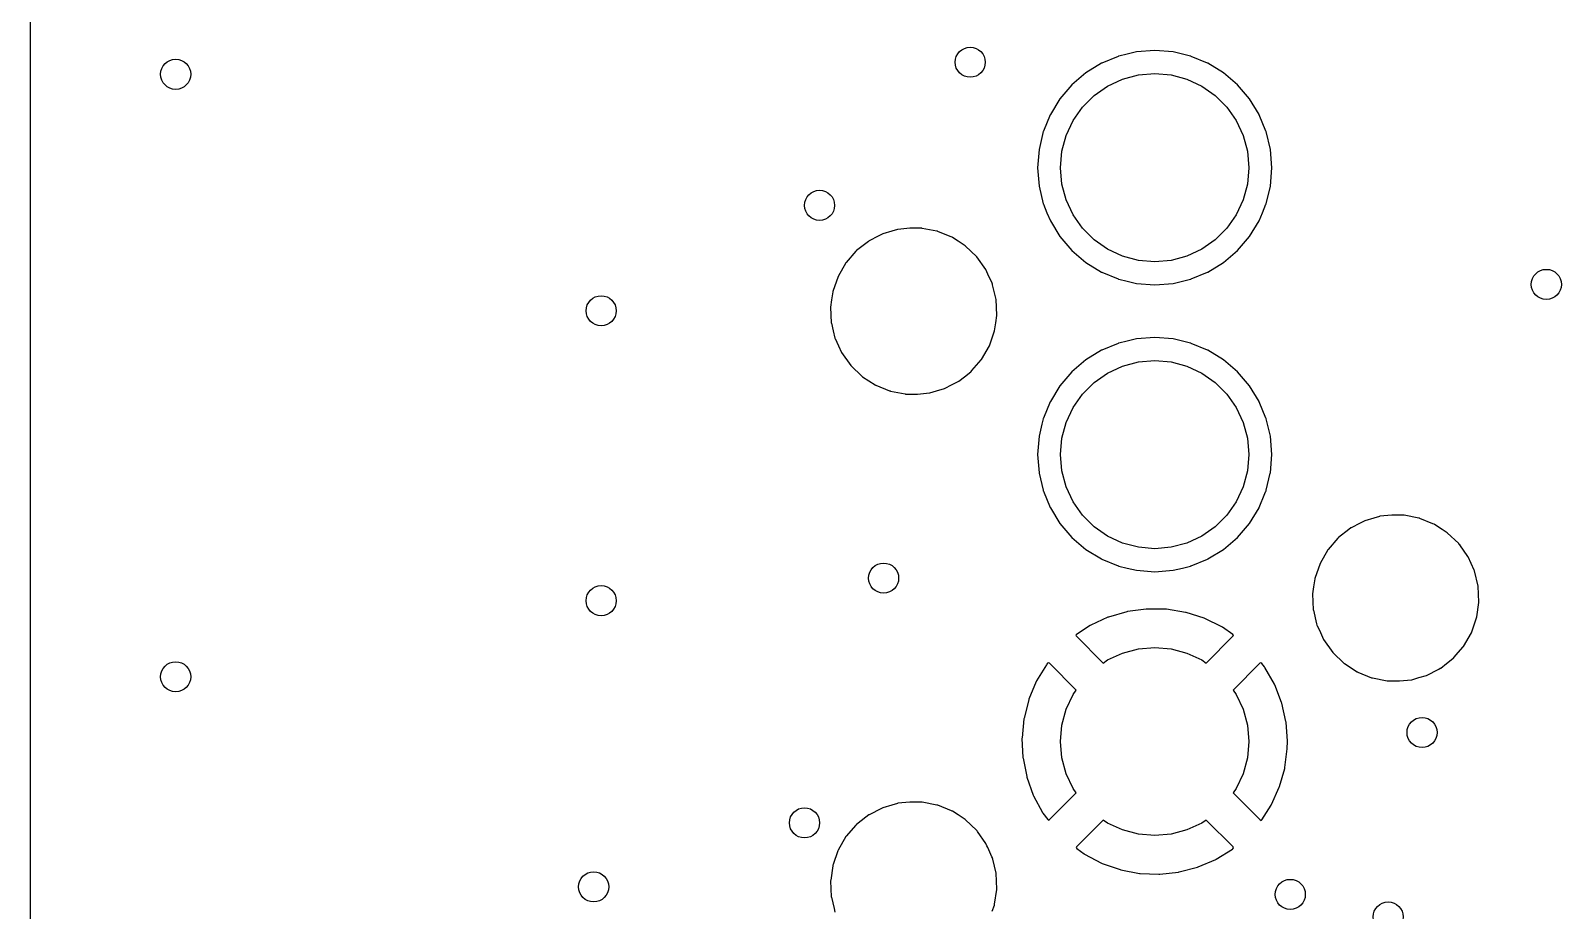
# Model space of a CAD drawing. Extents: x 3.82 to 6.18, y -5.18 to -3.22.
# Drawn here: x 3.822 to 4.622, y -4.625 to -4.165 of the extents above; entities that cross this region are included whole.
import ezdxf

# ---------------------------------------------------------------- set-up
doc = ezdxf.new("R2010")
doc.units = 0
doc.header["$MEASUREMENT"] = 0
doc.layers.add('BLACK', color=7, linetype='CONTINUOUS')

msp = doc.modelspace()

# ---------------------------------------------------------------- linework, layer by layer
at = {"layer": 'BLACK', "linetype": 'CONTINUOUS'}
for p, q in [((3.82181, -5.17323), (3.82181, -3.22677)), ((4.39499, -4.17691), (4.39072, -4.17794)), ((4.39987, -4.17574), (4.39499, -4.17691)), ((4.40945, -4.17499), (4.39987, -4.17574)), ((4.41903, -4.17574), (4.40945, -4.17499)), ((4.42391, -4.17691), (4.41903, -4.17574)), ((4.42818, -4.17794), (4.42391, -4.17691)), ((4.38165, -4.18166), (4.37346, -4.18668)), ((4.38183, -4.18159), (4.38165, -4.18166)), ((4.39035, -4.17806), (4.38183, -4.18159)), ((4.38183, -4.18159), (4.38183, -4.18159)), ((4.39053, -4.17799), (4.39035, -4.17806)), ((4.39035, -4.17806), (4.39035, -4.17806)), ((4.39072, -4.17794), (4.39053, -4.17799)), ((4.39072, -4.17794), (4.39072, -4.17794)), ((4.42837, -4.17799), (4.42818, -4.17794)), ((4.42818, -4.17794), (4.42818, -4.17794)), ((4.42855, -4.17806), (4.42837, -4.17799)), ((4.43707, -4.18159), (4.42855, -4.17806)), ((4.42855, -4.17806), (4.42855, -4.17806)), ((4.43725, -4.18166), (4.43707, -4.18159)), ((4.43707, -4.18159), (4.43707, -4.18159)), ((4.44544, -4.18668), (4.43725, -4.18166)), ((4.36615, -4.19292), (4.35991, -4.20023)), ((4.37346, -4.18668), (4.36615, -4.19292)), ((4.38484, -4.1936), (4.39262, -4.18998)), ((4.39262, -4.18998), (4.4009, -4.18776)), ((4.4009, -4.18776), (4.40945, -4.18701)), ((4.40945, -4.18701), (4.41799, -4.18776)), ((4.41799, -4.18776), (4.42628, -4.18998)), ((4.42628, -4.18998), (4.43406, -4.1936)), ((4.45275, -4.19292), (4.44544, -4.18668)), ((4.45899, -4.20023), (4.45275, -4.19292)), ((4.35991, -4.20023), (4.35489, -4.20842)), ((4.37175, -4.20459), (4.37782, -4.19852)), ((4.37782, -4.19852), (4.38484, -4.1936)), ((4.43406, -4.1936), (4.44108, -4.19852)), ((4.44108, -4.19852), (4.44715, -4.20459)), ((4.46401, -4.20842), (4.45899, -4.20023)), ((4.35482, -4.2086), (4.35129, -4.21712)), ((4.35489, -4.20842), (4.35482, -4.2086)), ((4.35482, -4.2086), (4.35482, -4.2086)), ((4.36683, -4.21161), (4.37175, -4.20459)), ((4.44715, -4.20459), (4.45207, -4.21161)), ((4.46408, -4.2086), (4.46401, -4.20842)), ((4.46761, -4.21712), (4.46408, -4.2086)), ((4.46408, -4.2086), (4.46408, -4.2086)), ((4.35129, -4.21712), (4.35121, -4.2173)), ((4.35129, -4.21712), (4.35129, -4.21712)), ((4.3632, -4.21939), (4.36683, -4.21161)), ((4.45207, -4.21161), (4.45569, -4.21939)), ((4.46768, -4.2173), (4.46761, -4.21712)), ((4.46761, -4.21712), (4.46761, -4.21712)), ((4.35121, -4.2173), (4.34897, -4.22664)), ((4.36098, -4.22767), (4.3632, -4.21939)), ((4.45569, -4.21939), (4.45791, -4.22767)), ((4.46993, -4.22664), (4.46768, -4.2173)), ((4.34897, -4.22664), (4.34822, -4.23622)), ((4.36024, -4.23622), (4.36098, -4.22767)), ((4.45791, -4.22767), (4.45866, -4.23622)), ((4.47068, -4.23622), (4.46993, -4.22664)), ((4.34822, -4.23622), (4.34897, -4.2458)), ((4.36098, -4.24477), (4.36024, -4.23622)), ((4.45866, -4.23622), (4.45791, -4.24477)), ((4.46993, -4.2458), (4.47068, -4.23622)), ((4.34897, -4.2458), (4.35121, -4.25514)), ((4.3632, -4.25305), (4.36098, -4.24477)), ((4.45791, -4.24477), (4.45569, -4.25305)), ((4.46768, -4.25514), (4.46993, -4.2458)), ((4.35121, -4.25514), (4.35129, -4.25532)), ((4.35129, -4.25532), (4.35129, -4.25532)), ((4.35129, -4.25532), (4.35312, -4.25976)), ((4.36683, -4.26083), (4.3632, -4.25305)), ((4.45569, -4.25305), (4.45207, -4.26083)), ((4.46577, -4.25976), (4.46761, -4.25532)), ((4.46761, -4.25532), (4.46768, -4.25514)), ((4.46761, -4.25532), (4.46761, -4.25532)), ((4.35312, -4.25976), (4.35489, -4.26402)), ((4.35489, -4.26402), (4.35991, -4.27221)), ((4.37175, -4.26785), (4.36683, -4.26083)), ((4.45207, -4.26083), (4.44715, -4.26785)), ((4.45899, -4.27221), (4.46401, -4.26402)), ((4.46401, -4.26402), (4.46577, -4.25976)), ((4.2649, -4.27205), (4.26016, -4.27449)), ((4.2673, -4.27081), (4.2649, -4.27205)), ((4.27196, -4.26944), (4.2673, -4.27081)), ((4.27501, -4.26855), (4.27196, -4.26944)), ((4.27523, -4.26848), (4.27501, -4.26855)), ((4.27501, -4.26855), (4.27501, -4.26855)), ((4.2814, -4.26789), (4.27523, -4.26848)), ((4.28749, -4.26789), (4.2814, -4.26789)), ((4.28771, -4.2679), (4.28749, -4.26789)), ((4.28789, -4.26794), (4.28771, -4.2679)), ((4.29559, -4.26944), (4.28789, -4.26794)), ((4.28789, -4.26794), (4.28789, -4.26794)), ((4.29583, -4.26949), (4.29559, -4.26944)), ((4.29559, -4.26944), (4.29559, -4.26944)), ((4.29604, -4.26958), (4.29583, -4.26949)), ((4.29605, -4.26958), (4.29604, -4.26958)), ((4.30258, -4.27221), (4.29605, -4.26958)), ((4.30349, -4.27258), (4.30258, -4.27221)), ((4.30369, -4.27271), (4.30349, -4.27258)), ((4.30662, -4.27459), (4.30369, -4.27271)), ((4.30369, -4.27271), (4.30369, -4.27271)), ((4.35991, -4.27221), (4.36615, -4.27952)), ((4.37782, -4.27392), (4.37175, -4.26785)), ((4.44715, -4.26785), (4.44108, -4.27392)), ((4.45275, -4.27952), (4.45899, -4.27221)), ((4.25329, -4.27988), (4.24819, -4.28577)), ((4.25345, -4.2797), (4.25329, -4.27988)), ((4.25329, -4.27988), (4.25329, -4.27988)), ((4.25364, -4.27956), (4.25345, -4.2797)), ((4.25977, -4.27474), (4.25364, -4.27956)), ((4.25364, -4.27956), (4.25364, -4.27956)), ((4.25995, -4.27459), (4.25977, -4.27474)), ((4.26016, -4.27449), (4.25995, -4.27459)), ((4.26016, -4.27449), (4.26016, -4.27449)), ((4.31044, -4.27706), (4.30662, -4.27459)), ((4.31641, -4.28278), (4.31044, -4.27706)), ((4.36615, -4.27952), (4.37346, -4.28576)), ((4.38484, -4.27884), (4.37782, -4.27392)), ((4.39262, -4.28247), (4.38484, -4.27884)), ((4.43406, -4.27884), (4.42628, -4.28247)), ((4.44108, -4.27392), (4.43406, -4.27884)), ((4.44544, -4.28576), (4.45275, -4.27952)), ((4.24803, -4.28595), (4.24389, -4.2931)), ((4.24819, -4.28577), (4.24803, -4.28595)), ((4.24819, -4.28577), (4.24819, -4.28577)), ((4.3212, -4.28952), (4.31641, -4.28278)), ((4.37346, -4.28576), (4.38165, -4.29078)), ((4.4009, -4.28469), (4.39262, -4.28247)), ((4.40945, -4.28543), (4.4009, -4.28469)), ((4.41799, -4.28469), (4.40945, -4.28543)), ((4.42628, -4.28247), (4.41799, -4.28469)), ((4.43725, -4.29078), (4.44544, -4.28576)), ((4.24389, -4.2931), (4.24118, -4.30091)), ((4.32229, -4.29193), (4.3212, -4.28952)), ((4.32444, -4.29665), (4.32229, -4.29193)), ((4.32462, -4.29705), (4.32444, -4.29665)), ((4.32467, -4.29728), (4.32462, -4.29705)), ((4.38165, -4.29078), (4.38183, -4.29085)), ((4.38183, -4.29085), (4.38183, -4.29085)), ((4.38183, -4.29085), (4.39035, -4.29438)), ((4.39035, -4.29438), (4.39035, -4.29438)), ((4.39035, -4.29438), (4.39053, -4.29446)), ((4.39053, -4.29446), (4.39072, -4.2945)), ((4.39072, -4.2945), (4.39072, -4.2945)), ((4.39072, -4.2945), (4.39499, -4.29553)), ((4.39499, -4.29553), (4.39987, -4.2967)), ((4.39987, -4.2967), (4.40945, -4.29745)), ((4.40945, -4.29745), (4.41903, -4.2967)), ((4.41903, -4.2967), (4.42391, -4.29553)), ((4.42391, -4.29553), (4.42818, -4.2945)), ((4.42818, -4.2945), (4.42837, -4.29446)), ((4.42818, -4.2945), (4.42818, -4.2945)), ((4.42837, -4.29446), (4.42855, -4.29438)), ((4.42855, -4.29438), (4.43707, -4.29085)), ((4.42855, -4.29438), (4.42855, -4.29438)), ((4.43707, -4.29085), (4.43725, -4.29078)), ((4.43707, -4.29085), (4.43707, -4.29085)), ((4.24115, -4.30115), (4.24054, -4.30532)), ((4.24118, -4.30091), (4.24115, -4.30115)), ((4.24115, -4.30115), (4.24115, -4.30115)), ((4.32471, -4.29745), (4.32467, -4.29728)), ((4.32467, -4.29728), (4.32467, -4.29728)), ((4.32655, -4.30509), (4.32471, -4.29745)), ((4.32694, -4.31335), (4.32655, -4.30509)), ((4.24054, -4.30532), (4.23999, -4.30909)), ((4.23999, -4.30909), (4.24037, -4.31735)), ((4.24037, -4.31735), (4.24043, -4.31758)), ((4.24043, -4.31758), (4.24043, -4.31758)), ((4.24043, -4.31758), (4.24138, -4.32153)), ((4.32575, -4.32153), (4.32636, -4.31735)), ((4.32636, -4.31735), (4.3269, -4.31358)), ((4.3269, -4.31358), (4.32694, -4.31335)), ((4.3269, -4.31358), (4.3269, -4.31358)), ((4.24138, -4.32153), (4.24231, -4.32539)), ((4.24231, -4.32539), (4.24241, -4.32561)), ((4.24241, -4.32561), (4.24241, -4.32561)), ((4.24241, -4.32561), (4.24411, -4.32934)), ((4.32304, -4.32934), (4.32575, -4.32153)), ((4.39035, -4.32806), (4.38183, -4.33159)), ((4.39053, -4.32799), (4.39035, -4.32806)), ((4.39035, -4.32806), (4.39035, -4.32806)), ((4.39072, -4.32794), (4.39053, -4.32799)), ((4.39499, -4.32691), (4.39072, -4.32794)), ((4.39072, -4.32794), (4.39072, -4.32794)), ((4.39987, -4.32574), (4.39499, -4.32691)), ((4.40945, -4.32499), (4.39987, -4.32574)), ((4.41903, -4.32574), (4.40945, -4.32499)), ((4.42391, -4.32691), (4.41903, -4.32574)), ((4.42818, -4.32794), (4.42391, -4.32691)), ((4.42837, -4.32799), (4.42818, -4.32794)), ((4.42818, -4.32794), (4.42818, -4.32794)), ((4.42855, -4.32806), (4.42837, -4.32799)), ((4.43707, -4.33159), (4.42855, -4.32806)), ((4.42855, -4.32806), (4.42855, -4.32806)), ((4.24411, -4.32934), (4.24573, -4.33292)), ((4.24573, -4.33292), (4.25052, -4.33966)), ((4.3139, -4.34226), (4.31874, -4.33667)), ((4.31874, -4.33667), (4.3189, -4.33649)), ((4.31874, -4.33667), (4.31874, -4.33667)), ((4.3189, -4.33649), (4.32304, -4.32934)), ((4.37346, -4.33668), (4.36615, -4.34292)), ((4.38165, -4.33166), (4.37346, -4.33668)), ((4.38183, -4.33159), (4.38165, -4.33166)), ((4.38183, -4.33159), (4.38183, -4.33159)), ((4.4009, -4.33776), (4.40945, -4.33701)), ((4.40945, -4.33701), (4.41799, -4.33776)), ((4.43725, -4.33166), (4.43707, -4.33159)), ((4.43707, -4.33159), (4.43707, -4.33159)), ((4.44544, -4.33668), (4.43725, -4.33166)), ((4.45275, -4.34292), (4.44544, -4.33668)), ((4.25052, -4.33966), (4.25649, -4.34538)), ((4.30996, -4.3455), (4.31329, -4.34289)), ((4.31329, -4.34288), (4.31348, -4.34274)), ((4.31329, -4.34289), (4.31329, -4.34288)), ((4.31348, -4.34274), (4.3139, -4.34226)), ((4.36615, -4.34292), (4.35991, -4.35023)), ((4.37782, -4.34852), (4.38484, -4.3436)), ((4.38484, -4.3436), (4.39262, -4.33998)), ((4.39262, -4.33998), (4.4009, -4.33776)), ((4.41799, -4.33776), (4.42628, -4.33998)), ((4.42628, -4.33998), (4.43406, -4.3436)), ((4.43406, -4.3436), (4.44108, -4.34852)), ((4.45899, -4.35023), (4.45275, -4.34292)), ((4.25649, -4.34538), (4.25669, -4.3455)), ((4.25669, -4.3455), (4.26324, -4.34973)), ((4.26324, -4.34973), (4.26324, -4.34973)), ((4.26324, -4.34973), (4.26343, -4.34986)), ((4.26343, -4.34986), (4.26365, -4.34995)), ((4.26365, -4.34995), (4.27088, -4.35286)), ((4.27088, -4.35286), (4.27088, -4.35286)), ((4.27088, -4.35286), (4.2711, -4.35295)), ((4.2711, -4.35295), (4.27133, -4.353)), ((4.27133, -4.353), (4.27133, -4.353)), ((4.27133, -4.353), (4.27904, -4.3545)), ((4.29192, -4.35389), (4.29543, -4.35286)), ((4.29543, -4.35286), (4.29963, -4.35163)), ((4.29963, -4.35163), (4.30358, -4.3496)), ((4.30358, -4.3496), (4.30677, -4.34795)), ((4.30677, -4.34795), (4.30698, -4.34785)), ((4.30677, -4.34795), (4.30677, -4.34795)), ((4.30698, -4.34785), (4.30996, -4.3455)), ((4.35991, -4.35023), (4.35489, -4.35842)), ((4.37175, -4.35459), (4.37782, -4.34852)), ((4.44108, -4.34852), (4.44715, -4.35459)), ((4.46401, -4.35842), (4.45899, -4.35023)), ((4.27904, -4.3545), (4.27904, -4.3545)), ((4.27904, -4.3545), (4.27922, -4.35454)), ((4.27922, -4.35454), (4.27943, -4.35455)), ((4.27943, -4.35455), (4.28553, -4.35455)), ((4.28553, -4.35455), (4.29169, -4.35396)), ((4.29169, -4.35396), (4.29192, -4.35389)), ((4.29192, -4.35389), (4.29192, -4.35389)), ((4.35482, -4.3586), (4.35129, -4.36712)), ((4.35489, -4.35842), (4.35482, -4.3586)), ((4.35482, -4.3586), (4.35482, -4.3586)), ((4.36683, -4.36161), (4.37175, -4.35459)), ((4.44715, -4.35459), (4.45207, -4.36161)), ((4.46408, -4.3586), (4.46401, -4.35842)), ((4.46761, -4.36712), (4.46408, -4.3586)), ((4.46408, -4.3586), (4.46408, -4.3586)), ((4.35117, -4.36749), (4.35048, -4.37037)), ((4.35121, -4.3673), (4.35117, -4.36749)), ((4.35117, -4.36749), (4.35117, -4.36749)), ((4.35129, -4.36712), (4.35121, -4.3673)), ((4.35129, -4.36712), (4.35129, -4.36712)), ((4.3632, -4.36939), (4.36683, -4.36161)), ((4.45207, -4.36161), (4.45569, -4.36939)), ((4.46768, -4.3673), (4.46761, -4.36712)), ((4.46761, -4.36712), (4.46761, -4.36712)), ((4.46773, -4.36749), (4.46768, -4.3673)), ((4.46842, -4.37037), (4.46773, -4.36749)), ((4.46773, -4.36749), (4.46773, -4.36749)), ((4.34897, -4.37664), (4.34822, -4.38622)), ((4.35048, -4.37037), (4.34897, -4.37664)), ((4.36098, -4.37767), (4.3632, -4.36939)), ((4.45569, -4.36939), (4.45791, -4.37767)), ((4.46993, -4.37664), (4.46842, -4.37037)), ((4.47068, -4.38622), (4.46993, -4.37664)), ((4.36024, -4.38622), (4.36098, -4.37767)), ((4.45791, -4.37767), (4.45866, -4.38622)), ((4.34822, -4.38622), (4.34897, -4.3958)), ((4.36098, -4.39477), (4.36024, -4.38622)), ((4.45866, -4.38622), (4.45791, -4.39477)), ((4.46993, -4.3958), (4.47068, -4.38622)), ((4.34897, -4.3958), (4.34902, -4.39599)), ((4.34902, -4.39599), (4.35112, -4.40474)), ((4.3632, -4.40305), (4.36098, -4.39477)), ((4.45791, -4.39477), (4.45569, -4.40305)), ((4.46778, -4.40474), (4.46988, -4.39599)), ((4.46988, -4.39599), (4.46993, -4.3958)), ((4.35112, -4.40474), (4.35121, -4.40514)), ((4.35121, -4.40514), (4.35129, -4.40532)), ((4.35129, -4.40532), (4.35129, -4.40532)), ((4.35129, -4.40532), (4.35481, -4.41382)), ((4.36683, -4.41083), (4.3632, -4.40305)), ((4.45569, -4.40305), (4.45207, -4.41083)), ((4.46409, -4.41382), (4.46708, -4.40661)), ((4.46708, -4.40661), (4.46761, -4.40532)), ((4.46761, -4.40532), (4.46768, -4.40514)), ((4.46761, -4.40532), (4.46761, -4.40532)), ((4.46768, -4.40514), (4.46778, -4.40474)), ((4.35481, -4.41382), (4.35489, -4.41402)), ((4.35489, -4.41402), (4.35991, -4.42221)), ((4.37175, -4.41785), (4.36683, -4.41083)), ((4.45207, -4.41083), (4.44715, -4.41785)), ((4.45899, -4.42221), (4.46401, -4.41402)), ((4.46401, -4.41402), (4.46409, -4.41382)), ((4.35991, -4.42221), (4.36615, -4.42952)), ((4.37782, -4.42392), (4.37175, -4.41785)), ((4.38484, -4.42884), (4.37782, -4.42392)), ((4.44108, -4.42392), (4.43406, -4.42884)), ((4.44715, -4.41785), (4.44108, -4.42392)), ((4.45275, -4.42952), (4.45899, -4.42221)), ((4.51192, -4.42459), (4.51092, -4.42538)), ((4.51213, -4.42449), (4.51192, -4.42459)), ((4.51687, -4.42205), (4.51213, -4.42449)), ((4.51213, -4.42449), (4.51213, -4.42449)), ((4.51927, -4.42081), (4.51687, -4.42205)), ((4.52392, -4.41944), (4.51927, -4.42081)), ((4.52698, -4.41855), (4.52392, -4.41944)), ((4.5272, -4.41848), (4.52698, -4.41855)), ((4.52698, -4.41855), (4.52698, -4.41855)), ((4.53337, -4.41789), (4.5272, -4.41848)), ((4.53946, -4.41789), (4.53337, -4.41789)), ((4.53968, -4.4179), (4.53946, -4.41789)), ((4.53986, -4.41794), (4.53968, -4.4179)), ((4.54756, -4.41944), (4.53986, -4.41794)), ((4.53986, -4.41794), (4.53986, -4.41794)), ((4.54779, -4.41949), (4.54756, -4.41944)), ((4.54756, -4.41944), (4.54756, -4.41944)), ((4.54801, -4.41958), (4.54779, -4.41949)), ((4.55492, -4.42236), (4.54801, -4.41958)), ((4.54801, -4.41958), (4.54801, -4.41958)), ((4.55546, -4.42258), (4.55492, -4.42236)), ((4.55566, -4.42271), (4.55546, -4.42258)), ((4.5598, -4.42538), (4.55566, -4.42271)), ((4.55566, -4.42271), (4.55566, -4.42271)), ((4.36615, -4.42952), (4.37346, -4.43576)), ((4.39262, -4.43247), (4.38484, -4.42884)), ((4.4009, -4.43469), (4.39262, -4.43247)), ((4.42628, -4.43247), (4.41799, -4.43469)), ((4.43406, -4.42884), (4.42628, -4.43247)), ((4.44544, -4.43576), (4.45275, -4.42952)), ((4.50526, -4.42988), (4.50015, -4.43577)), ((4.50542, -4.4297), (4.50526, -4.42988)), ((4.50526, -4.42988), (4.50526, -4.42988)), ((4.5056, -4.42956), (4.50542, -4.4297)), ((4.51092, -4.42538), (4.5056, -4.42956)), ((4.5056, -4.42956), (4.5056, -4.42956)), ((4.56241, -4.42706), (4.5598, -4.42538)), ((4.56838, -4.43278), (4.56241, -4.42706)), ((4.56852, -4.43297), (4.56838, -4.43278)), ((4.56887, -4.43347), (4.56852, -4.43297)), ((4.56852, -4.43297), (4.56852, -4.43297)), ((4.37346, -4.43576), (4.38165, -4.44078)), ((4.38165, -4.44078), (4.38183, -4.44085)), ((4.38183, -4.44085), (4.38183, -4.44085)), ((4.38183, -4.44085), (4.39035, -4.44438)), ((4.40945, -4.43543), (4.4009, -4.43469)), ((4.41799, -4.43469), (4.40945, -4.43543)), ((4.42855, -4.44438), (4.43707, -4.44085)), ((4.43707, -4.44085), (4.43725, -4.44078)), ((4.43707, -4.44085), (4.43707, -4.44085)), ((4.43725, -4.44078), (4.44544, -4.43576)), ((4.5, -4.43595), (4.49586, -4.4431)), ((4.50015, -4.43577), (4.5, -4.43595)), ((4.50015, -4.43577), (4.50015, -4.43577)), ((4.57316, -4.43952), (4.56887, -4.43347)), ((4.57326, -4.43974), (4.57316, -4.43952)), ((4.57643, -4.44671), (4.57326, -4.43974)), ((4.39035, -4.44438), (4.39035, -4.44438)), ((4.39035, -4.44438), (4.39053, -4.44446)), ((4.39053, -4.44446), (4.39072, -4.4445)), ((4.39072, -4.4445), (4.39072, -4.4445)), ((4.39072, -4.4445), (4.39499, -4.44553)), ((4.39499, -4.44553), (4.39987, -4.4467)), ((4.39987, -4.4467), (4.40945, -4.44745)), ((4.40945, -4.44745), (4.41903, -4.4467)), ((4.41903, -4.4467), (4.42391, -4.44553)), ((4.42391, -4.44553), (4.42818, -4.4445)), ((4.42818, -4.4445), (4.42837, -4.44446)), ((4.42818, -4.4445), (4.42818, -4.4445)), ((4.42837, -4.44446), (4.42855, -4.44438)), ((4.42855, -4.44438), (4.42855, -4.44438)), ((4.49586, -4.4431), (4.49315, -4.45091)), ((4.57659, -4.44705), (4.57643, -4.44671)), ((4.57852, -4.45509), (4.57659, -4.44705)), ((4.49251, -4.45532), (4.49196, -4.45909)), ((4.49311, -4.45115), (4.49251, -4.45532)), ((4.49315, -4.45091), (4.49311, -4.45115)), ((4.49311, -4.45115), (4.49311, -4.45115)), ((4.5789, -4.46335), (4.57852, -4.45509)), ((4.49196, -4.45909), (4.49234, -4.46735)), ((4.57779, -4.47107), (4.57887, -4.46358)), ((4.57887, -4.46358), (4.5789, -4.46335)), ((4.57887, -4.46358), (4.57887, -4.46358)), ((4.38498, -4.47129), (4.37597, -4.47544)), ((4.38532, -4.47116), (4.38498, -4.47129)), ((4.39484, -4.46838), (4.38532, -4.47116)), ((4.3952, -4.46831), (4.39484, -4.46838)), ((4.40503, -4.46697), (4.3952, -4.46831)), ((4.4054, -4.46695), (4.40503, -4.46697)), ((4.41531, -4.46708), (4.4054, -4.46695)), ((4.41568, -4.46711), (4.41531, -4.46708)), ((4.42547, -4.4687), (4.41568, -4.46711)), ((4.42583, -4.46879), (4.42547, -4.4687)), ((4.43527, -4.47181), (4.42583, -4.46879)), ((4.43561, -4.47195), (4.43527, -4.47181)), ((4.44451, -4.47634), (4.43561, -4.47195)), ((4.49234, -4.46735), (4.4924, -4.46758)), ((4.4924, -4.46758), (4.4924, -4.46758)), ((4.4924, -4.46758), (4.49411, -4.4747)), ((4.57501, -4.47934), (4.57772, -4.47153)), ((4.57772, -4.47153), (4.57779, -4.47107)), ((4.3686, -4.48024), (4.36824, -4.48066)), ((4.36824, -4.48066), (4.36842, -4.48105)), ((4.36842, -4.48105), (4.38257, -4.4952)), ((4.37565, -4.47562), (4.3686, -4.48024)), ((4.37597, -4.47544), (4.37565, -4.47562)), ((4.43633, -4.4952), (4.45033, -4.4812)), ((4.44483, -4.47652), (4.44451, -4.47634)), ((4.45021, -4.48026), (4.44483, -4.47652)), ((4.45058, -4.48074), (4.45021, -4.48026)), ((4.45033, -4.4812), (4.45058, -4.48074)), ((4.49411, -4.4747), (4.49428, -4.47539)), ((4.49428, -4.47539), (4.49438, -4.47561)), ((4.49438, -4.47561), (4.49438, -4.47561)), ((4.49438, -4.47561), (4.49605, -4.47928)), ((4.49605, -4.47928), (4.4977, -4.48292)), ((4.57087, -4.48649), (4.57501, -4.47934)), ((4.39262, -4.48998), (4.4009, -4.48776)), ((4.4009, -4.48776), (4.40945, -4.48701)), ((4.40945, -4.48701), (4.41799, -4.48776)), ((4.41799, -4.48776), (4.42628, -4.48998)), ((4.4977, -4.48292), (4.50249, -4.48966)), ((4.56692, -4.49104), (4.57071, -4.48667)), ((4.57071, -4.48667), (4.57087, -4.48649)), ((4.57071, -4.48667), (4.57071, -4.48667)), ((4.35285, -4.49607), (4.3477, -4.50455)), ((4.35306, -4.49577), (4.35285, -4.49607)), ((4.35346, -4.49529), (4.35306, -4.49577)), ((4.35386, -4.49501), (4.35346, -4.49529)), ((4.35438, -4.4953), (4.35386, -4.49501)), ((4.36842, -4.50934), (4.35438, -4.4953)), ((4.38257, -4.4952), (4.38484, -4.4936)), ((4.38484, -4.4936), (4.39262, -4.48998)), ((4.42628, -4.48998), (4.43406, -4.4936)), ((4.43406, -4.4936), (4.43633, -4.4952)), ((4.46449, -4.49533), (4.45047, -4.50934)), ((4.46494, -4.49507), (4.46449, -4.49533)), ((4.46541, -4.4954), (4.46494, -4.49507)), ((4.46688, -4.49726), (4.46541, -4.4954)), ((4.46708, -4.49757), (4.46688, -4.49726)), ((4.50249, -4.48966), (4.50846, -4.49538)), ((4.50846, -4.49538), (4.50866, -4.4955)), ((4.50866, -4.4955), (4.51521, -4.49973)), ((4.55895, -4.49785), (4.56206, -4.4954)), ((4.56206, -4.4954), (4.56526, -4.49289)), ((4.56526, -4.49288), (4.56545, -4.49274)), ((4.56526, -4.49289), (4.56526, -4.49288)), ((4.56545, -4.49274), (4.56692, -4.49104)), ((4.34754, -4.50488), (4.3437, -4.51403)), ((4.3477, -4.50455), (4.34754, -4.50488)), ((4.472, -4.50618), (4.46708, -4.49757)), ((4.51521, -4.49973), (4.51521, -4.49973)), ((4.51521, -4.49973), (4.5154, -4.49986)), ((4.5154, -4.49986), (4.51562, -4.49995)), ((4.51562, -4.49995), (4.52285, -4.50286)), ((4.52285, -4.50286), (4.52285, -4.50286)), ((4.52285, -4.50286), (4.52307, -4.50295)), ((4.52307, -4.50295), (4.5233, -4.503)), ((4.5233, -4.503), (4.5233, -4.503)), ((4.5233, -4.503), (4.53101, -4.5045)), ((4.53101, -4.5045), (4.53101, -4.5045)), ((4.53101, -4.5045), (4.53119, -4.50454)), ((4.53119, -4.50454), (4.5314, -4.50455)), ((4.5314, -4.50455), (4.5375, -4.50455)), ((4.5375, -4.50455), (4.54366, -4.50396)), ((4.54366, -4.50396), (4.54389, -4.50389)), ((4.54389, -4.50389), (4.5475, -4.50283)), ((4.54389, -4.50389), (4.54389, -4.50389)), ((4.5475, -4.50283), (4.5516, -4.50163)), ((4.5516, -4.50163), (4.55794, -4.49836)), ((4.55794, -4.49836), (4.55874, -4.49795)), ((4.55874, -4.49795), (4.55895, -4.49785)), ((4.55874, -4.49795), (4.55874, -4.49795)), ((4.3632, -4.51939), (4.36683, -4.51161)), ((4.36683, -4.51161), (4.36842, -4.50934)), ((4.45047, -4.50934), (4.45207, -4.51161)), ((4.45207, -4.51161), (4.45569, -4.51939)), ((4.47216, -4.50651), (4.472, -4.50618)), ((4.47576, -4.51576), (4.47216, -4.50651)), ((4.34358, -4.51438), (4.34114, -4.52399)), ((4.3437, -4.51403), (4.34358, -4.51438)), ((4.36098, -4.52767), (4.3632, -4.51939)), ((4.45569, -4.51939), (4.45791, -4.52767)), ((4.47586, -4.51611), (4.47576, -4.51576)), ((4.47805, -4.52578), (4.47586, -4.51611)), ((4.34108, -4.52435), (4.34008, -4.53422)), ((4.34114, -4.52399), (4.34108, -4.52435)), ((4.36024, -4.53622), (4.36098, -4.52767)), ((4.45791, -4.52767), (4.45866, -4.53622)), ((4.47811, -4.52614), (4.47805, -4.52578)), ((4.47885, -4.5361), (4.47811, -4.52614)), ((4.34008, -4.53422), (4.34007, -4.53459)), ((4.34007, -4.53459), (4.34055, -4.5445)), ((4.36098, -4.54477), (4.36024, -4.53622)), ((4.45866, -4.53622), (4.45791, -4.54477)), ((4.47876, -4.53973), (4.47885, -4.53634)), ((4.47885, -4.53634), (4.47885, -4.5361)), ((4.34055, -4.5445), (4.3406, -4.54486)), ((4.3406, -4.54486), (4.34253, -4.55459)), ((4.3632, -4.55305), (4.36098, -4.54477)), ((4.45791, -4.54477), (4.45569, -4.55305)), ((4.47749, -4.54988), (4.47874, -4.53998)), ((4.47874, -4.53998), (4.47876, -4.53973)), ((4.36683, -4.56083), (4.3632, -4.55305)), ((4.45569, -4.55305), (4.45207, -4.56083)), ((4.47472, -4.55978), (4.47741, -4.55024)), ((4.47741, -4.55024), (4.47749, -4.54988)), ((4.34253, -4.55459), (4.34263, -4.55494)), ((4.34263, -4.55494), (4.34598, -4.56428)), ((4.36842, -4.5631), (4.36683, -4.56083)), ((4.45207, -4.56083), (4.45047, -4.5631)), ((4.47052, -4.56917), (4.47459, -4.56013)), ((4.47459, -4.56013), (4.47472, -4.55978)), ((4.27501, -4.56855), (4.27196, -4.56944)), ((4.27523, -4.56848), (4.27501, -4.56855)), ((4.27501, -4.56855), (4.27501, -4.56855)), ((4.2814, -4.56789), (4.27523, -4.56848)), ((4.28749, -4.56789), (4.2814, -4.56789)), ((4.28771, -4.5679), (4.28749, -4.56789)), ((4.28789, -4.56794), (4.28771, -4.5679)), ((4.29559, -4.56944), (4.28789, -4.56794)), ((4.28789, -4.56794), (4.28789, -4.56794)), ((4.34598, -4.56428), (4.34613, -4.56461)), ((4.34613, -4.56461), (4.35082, -4.57335)), ((4.35445, -4.57707), (4.36842, -4.5631)), ((4.45047, -4.5631), (4.46456, -4.57719)), ((4.47035, -4.56949), (4.47052, -4.56917)), ((4.25851, -4.57573), (4.25364, -4.57956)), ((4.25995, -4.57459), (4.25851, -4.57573)), ((4.26016, -4.57449), (4.25995, -4.57459)), ((4.26658, -4.57118), (4.26016, -4.57449)), ((4.26016, -4.57449), (4.26016, -4.57449)), ((4.2673, -4.57081), (4.26658, -4.57118)), ((4.27196, -4.56944), (4.2673, -4.57081)), ((4.29583, -4.56949), (4.29559, -4.56944)), ((4.29559, -4.56944), (4.29559, -4.56944)), ((4.29604, -4.56958), (4.29583, -4.56949)), ((4.29605, -4.56958), (4.29604, -4.56958)), ((4.30328, -4.57249), (4.29605, -4.56958)), ((4.30349, -4.57258), (4.30328, -4.57249)), ((4.30369, -4.57271), (4.30349, -4.57258)), ((4.30662, -4.57459), (4.30369, -4.57271)), ((4.30369, -4.57271), (4.30369, -4.57271)), ((4.31044, -4.57706), (4.30662, -4.57459)), ((4.31641, -4.58278), (4.31044, -4.57706)), ((4.35082, -4.57335), (4.35102, -4.57366)), ((4.35102, -4.57366), (4.35352, -4.57701)), ((4.35352, -4.57701), (4.35396, -4.57734)), ((4.35396, -4.57734), (4.35445, -4.57707)), ((4.38257, -4.57725), (4.36859, -4.59122)), ((4.38484, -4.57884), (4.38257, -4.57725)), ((4.43633, -4.57725), (4.43406, -4.57884)), ((4.45045, -4.59136), (4.43633, -4.57725)), ((4.46456, -4.57719), (4.46505, -4.57746)), ((4.46505, -4.57746), (4.46538, -4.57721)), ((4.46538, -4.57721), (4.47035, -4.56949)), ((4.25329, -4.57988), (4.24819, -4.58577)), ((4.25345, -4.5797), (4.25329, -4.57988)), ((4.25329, -4.57988), (4.25329, -4.57988)), ((4.25364, -4.57956), (4.25345, -4.5797)), ((4.25364, -4.57956), (4.25364, -4.57956)), ((4.31655, -4.58297), (4.31641, -4.58278)), ((4.31673, -4.58323), (4.31655, -4.58297)), ((4.31655, -4.58297), (4.31655, -4.58297)), ((4.3212, -4.58952), (4.31673, -4.58323)), ((4.39262, -4.58247), (4.38484, -4.57884)), ((4.4009, -4.58469), (4.39262, -4.58247)), ((4.40945, -4.58543), (4.4009, -4.58469)), ((4.41799, -4.58469), (4.40945, -4.58543)), ((4.42628, -4.58247), (4.41799, -4.58469)), ((4.43406, -4.57884), (4.42628, -4.58247)), ((4.24381, -4.59333), (4.24134, -4.60045)), ((4.24389, -4.5931), (4.24381, -4.59333)), ((4.24803, -4.58595), (4.24389, -4.5931)), ((4.24819, -4.58577), (4.24803, -4.58595)), ((4.24819, -4.58577), (4.24819, -4.58577)), ((4.32175, -4.59075), (4.3212, -4.58952)), ((4.32218, -4.5917), (4.32175, -4.59075)), ((4.32437, -4.59651), (4.32218, -4.5917)), ((4.36859, -4.59122), (4.36833, -4.5917)), ((4.36833, -4.5917), (4.36867, -4.59215)), ((4.36867, -4.59215), (4.37252, -4.59497)), ((4.44165, -4.59769), (4.45009, -4.59247)), ((4.45009, -4.59247), (4.45036, -4.59227)), ((4.45036, -4.59227), (4.45069, -4.59177)), ((4.45069, -4.59177), (4.45045, -4.59136)), ((4.24115, -4.60115), (4.24005, -4.60868)), ((4.24118, -4.60091), (4.24115, -4.60115)), ((4.24115, -4.60115), (4.24115, -4.60115)), ((4.24134, -4.60045), (4.24118, -4.60091)), ((4.32462, -4.59705), (4.32437, -4.59651)), ((4.32467, -4.59728), (4.32462, -4.59705)), ((4.32476, -4.59766), (4.32467, -4.59728)), ((4.32467, -4.59728), (4.32467, -4.59728)), ((4.32655, -4.60509), (4.32476, -4.59766)), ((4.37252, -4.59497), (4.37283, -4.59517)), ((4.37283, -4.59517), (4.38161, -4.59978)), ((4.38161, -4.59978), (4.38195, -4.59993)), ((4.38195, -4.59993), (4.39131, -4.6032)), ((4.43221, -4.60177), (4.44133, -4.59786)), ((4.44133, -4.59786), (4.44165, -4.59769)), ((4.24005, -4.60868), (4.23999, -4.60909)), ((4.23999, -4.60909), (4.24037, -4.61735)), ((4.32694, -4.61335), (4.32655, -4.60509)), ((4.39131, -4.6032), (4.39167, -4.6033)), ((4.39167, -4.6033), (4.40141, -4.60515)), ((4.40141, -4.60515), (4.40178, -4.60519)), ((4.40178, -4.60519), (4.41169, -4.60558)), ((4.41169, -4.60558), (4.41205, -4.60556)), ((4.41205, -4.60556), (4.42191, -4.60449)), ((4.42191, -4.60449), (4.42228, -4.60442)), ((4.42228, -4.60442), (4.43187, -4.60189)), ((4.43187, -4.60189), (4.43221, -4.60177)), ((4.24037, -4.61735), (4.24043, -4.61758)), ((4.32578, -4.62129), (4.3269, -4.61358)), ((4.3269, -4.61358), (4.32694, -4.61335)), ((4.3269, -4.61358), (4.3269, -4.61358)), ((4.24043, -4.61758), (4.24043, -4.61758)), ((4.24043, -4.61758), (4.24184, -4.62343)), ((4.24184, -4.62343), (4.24231, -4.62539)), ((4.32455, -4.62499), (4.32567, -4.62175)), ((4.32567, -4.62175), (4.32575, -4.62153)), ((4.32567, -4.62175), (4.32567, -4.62175)), ((4.32575, -4.62153), (4.32578, -4.62129))]:
    msp.add_line(p, q, dxfattribs=at)
at = {"layer": 'BLACK'}
for centre in [(4.31299, -4.1811), (3.89764, -4.1874), (4.23425, -4.25591), (4.61417, -4.29724), (4.12008, -4.31102), (4.26772, -4.45079), (4.12008, -4.4626), (3.89764, -4.50236), (4.54921, -4.5315), (4.22638, -4.57874), (4.11614, -4.6122), (4.48031, -4.61614), (4.5315, -4.62795)]:
    msp.add_circle(centre, 0.00787, dxfattribs=at)

doc.saveas('drawing.dxf')
